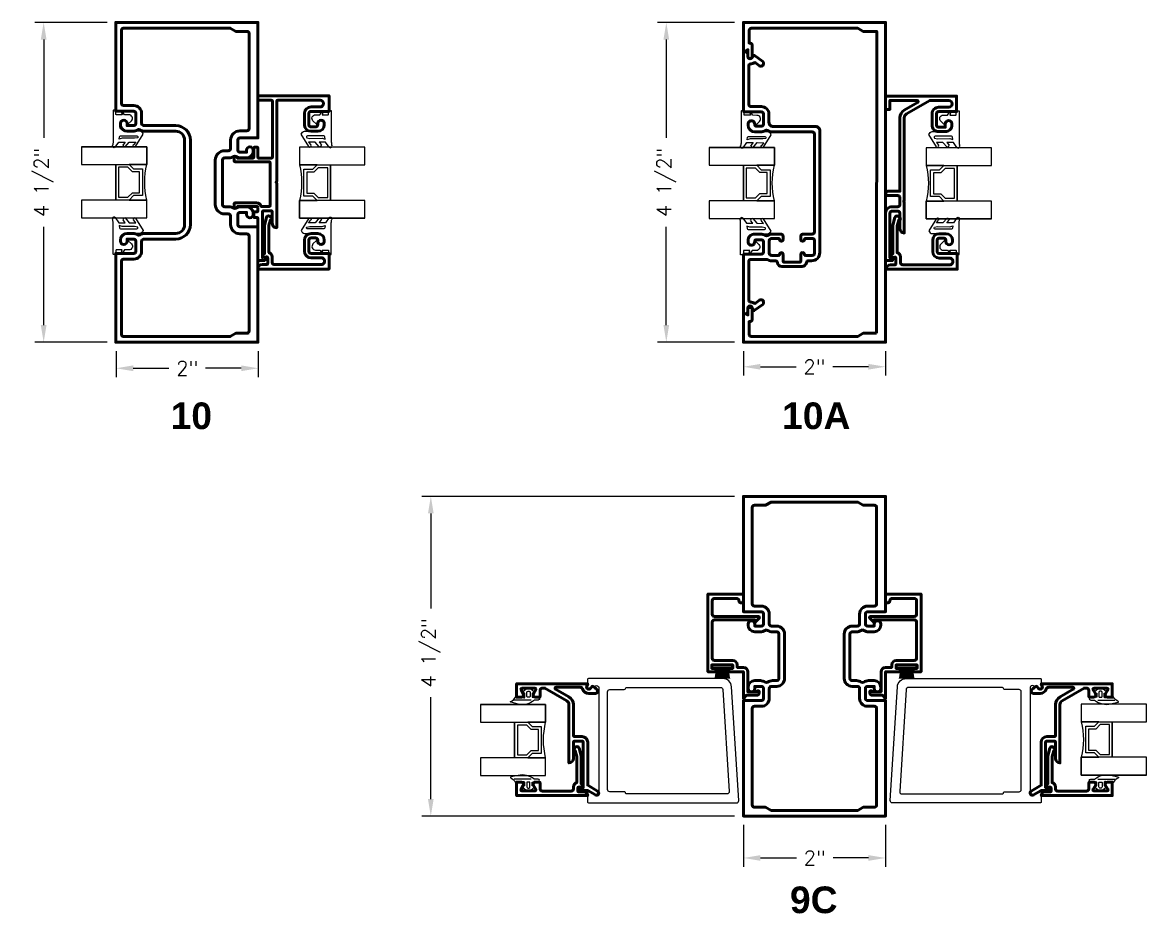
# Model space of a CAD drawing. Extents: x 0 to 139, y -24 to 89.
# Drawn here: x 44.256 to 48.21, y -6.588 to -3.452 of the extents above; entities that cross this region are included whole.
import ezdxf

# ---------------------------------------------------------------- set-up
doc = ezdxf.new("R2010")
doc.units = 0
doc.header["$MEASUREMENT"] = 0
doc.layers.get('Defpoints').update_dxf_attribs({"linetype": 'CONTINUOUS'})
for name, color, linetype in [('R-Anno-Dims', 3, 'CONTINUOUS'), ('R-Anno-Text', 6, 'CONTINUOUS'), ('R-Det1', 4, 'CONTINUOUS'), ('R-Det2', 2, 'CONTINUOUS'), ('R-Otln', 1, 'CONTINUOUS'), ('R-Pat1', 5, 'CONTINUOUS')]:
    doc.layers.add(name, color=color, linetype=linetype)
doc.styles.get("Standard").update_dxf_attribs({"font": 'simplex'})
doc.styles.add('style1', font='arialbd.ttf')
doc.dimstyles.new('1-4size', dxfattribs={"dimtxt": 0.05, "dimasz": 0.06, "dimexe": 0.03125, "dimexo": 0.03125, "dimgap": 0.03125, "dimtad": 0, "dimdec": 5, "dimlfac": 4, "dimzin": 4, "dimdsep": 46, "dimlunit": 5, "dimtxsty": 'Standard', "dimcen": 0, "dimclrd": 256, "dimclre": 256, "dimclrt": 256, "dimadec": 0, "dimazin": 1, "dimtfac": 1, "dimtdec": 5, "dimtofl": 0, "dimtmove": 0, "dimatfit": 3, "dimfxl": 1, "dimfrac": 2, "dimtolj": 1, "dimtzin": 4, "dimarcsym": 0})

# ---------------------------------------------------------------- blocks, each defined once
blk = doc.blocks.new('*D113')
at = {"layer": 'Defpoints', "color": 0}
for p in [(45.6922, -5.1199), (46.7917, -5.1199), (46.7917, -6.2449)]:
    blk.add_point(p, dxfattribs=at)
at = {"layer": 'R-Anno-Dims', "lineweight": -2}
for p, q in [((46.7604, -5.1199), (45.6609, -5.1199)), ((45.6922, -5.1799), (45.6922, -5.5143)), ((45.6922, -6.1849), (45.6922, -5.8268)), ((46.7604, -6.2449), (45.6609, -6.2449))]:
    blk.add_line(p, q, dxfattribs=at)
at = {"layer": 'R-Anno-Dims'}
for points in [[(45.6822, -5.1799), (45.7022, -5.1799), (45.6922, -5.1199)], [(45.6822, -6.1849), (45.7022, -6.1849), (45.6922, -6.2449)]]:
    blk.add_solid(points, dxfattribs=at)
at = {"layer": 'R-Anno-Dims', "insert": (45.6922, -5.6705), "char_height": 0.05, "attachment_point": 5, "rotation": 90}
blk.add_mtext('\\A1;4 1/2"', dxfattribs=at)
blk = doc.blocks.new('*D114')
at = {"layer": 'Defpoints', "color": 0}
for p in [(46.7917, -6.2449), (47.2917, -6.2449), (47.2917, -6.3922)]:
    blk.add_point(p, dxfattribs=at)
at = {"layer": 'R-Anno-Dims', "lineweight": -2}
for p, q in [((46.7917, -6.2761), (46.7917, -6.4235)), ((47.2917, -6.2761), (47.2917, -6.4235)), ((46.8517, -6.3922), (46.9783, -6.3922)), ((47.2317, -6.3922), (47.1075, -6.3922))]:
    blk.add_line(p, q, dxfattribs=at)
at = {"layer": 'R-Anno-Dims'}
for points in [[(46.8517, -6.3822), (46.8517, -6.4022), (46.7917, -6.3922)], [(47.2317, -6.3822), (47.2317, -6.4022), (47.2917, -6.3922)]]:
    blk.add_solid(points, dxfattribs=at)
at = {"layer": 'R-Anno-Dims', "insert": (47.0429, -6.3922), "char_height": 0.05, "attachment_point": 5}
blk.add_mtext('\\A1;2"', dxfattribs=at)
blk = doc.blocks.new('*D115')
at = {"layer": 'Defpoints', "color": 0}
for p in [(44.5853, -4.5775), (45.0853, -4.5775), (45.0853, -4.6692)]:
    blk.add_point(p, dxfattribs=at)
at = {"layer": 'R-Anno-Dims', "lineweight": -2}
for p, q in [((44.5853, -4.6087), (44.5853, -4.7005)), ((45.0853, -4.6087), (45.0853, -4.7005)), ((44.6453, -4.6692), (44.7707, -4.6692)), ((45.0253, -4.6692), (44.8999, -4.6692))]:
    blk.add_line(p, q, dxfattribs=at)
at = {"layer": 'R-Anno-Dims'}
for points in [[(44.6453, -4.6592), (44.6453, -4.6792), (44.5853, -4.6692)], [(45.0253, -4.6592), (45.0253, -4.6792), (45.0853, -4.6692)]]:
    blk.add_solid(points, dxfattribs=at)
at = {"layer": 'R-Anno-Dims', "insert": (44.8353, -4.6692), "char_height": 0.05, "attachment_point": 5}
blk.add_mtext('\\A1;2"', dxfattribs=at)
blk = doc.blocks.new('*D116')
at = {"layer": 'Defpoints', "color": 0}
for p in [(44.3304, -3.4525), (44.5853, -3.4525), (44.5853, -4.5775)]:
    blk.add_point(p, dxfattribs=at)
at = {"layer": 'R-Anno-Dims', "lineweight": -2}
for p, q in [((44.5541, -3.4525), (44.2992, -3.4525)), ((44.3304, -3.5125), (44.3304, -3.8587)), ((44.3304, -4.5175), (44.3304, -4.1712)), ((44.5541, -4.5775), (44.2992, -4.5775))]:
    blk.add_line(p, q, dxfattribs=at)
at = {"layer": 'R-Anno-Dims'}
for points in [[(44.3204, -3.5125), (44.3404, -3.5125), (44.3304, -3.4525)], [(44.3204, -4.5175), (44.3404, -4.5175), (44.3304, -4.5775)]]:
    blk.add_solid(points, dxfattribs=at)
at = {"layer": 'R-Anno-Dims', "insert": (44.3304, -4.015), "char_height": 0.05, "attachment_point": 5, "rotation": 90}
blk.add_mtext('\\A1;4 1/2"', dxfattribs=at)
blk = doc.blocks.new('*D102')
at = {"layer": 'Defpoints', "color": 0}
for p in [(46.7917, -4.5775), (47.2917, -4.5775), (47.2917, -4.6639)]:
    blk.add_point(p, dxfattribs=at)
at = {"layer": 'R-Anno-Dims', "lineweight": -2}
for p, q in [((46.7917, -4.6087), (46.7917, -4.6951)), ((47.2917, -4.6087), (47.2917, -4.6951)), ((46.8517, -4.6639), (46.9771, -4.6639)), ((47.2317, -4.6639), (47.1063, -4.6639))]:
    blk.add_line(p, q, dxfattribs=at)
at = {"layer": 'R-Anno-Dims'}
for points in [[(46.8517, -4.6539), (46.8517, -4.6739), (46.7917, -4.6639)], [(47.2317, -4.6539), (47.2317, -4.6739), (47.2917, -4.6639)]]:
    blk.add_solid(points, dxfattribs=at)
at = {"layer": 'R-Anno-Dims', "insert": (47.0417, -4.6639), "char_height": 0.05, "attachment_point": 5}
blk.add_mtext('\\A1;2"', dxfattribs=at)
blk = doc.blocks.new('*D103')
at = {"layer": 'Defpoints', "color": 0}
for p in [(46.5205, -3.4525), (46.7917, -3.4525), (46.7917, -4.5775)]:
    blk.add_point(p, dxfattribs=at)
at = {"layer": 'R-Anno-Dims', "lineweight": -2}
for p, q in [((46.7604, -3.4525), (46.4892, -3.4525)), ((46.5205, -3.5125), (46.5205, -3.8587)), ((46.5205, -4.5175), (46.5205, -4.1712)), ((46.7604, -4.5775), (46.4892, -4.5775))]:
    blk.add_line(p, q, dxfattribs=at)
at = {"layer": 'R-Anno-Dims'}
for points in [[(46.5105, -3.5125), (46.5305, -3.5125), (46.5205, -3.4525)], [(46.5105, -4.5175), (46.5305, -4.5175), (46.5205, -4.5775)]]:
    blk.add_solid(points, dxfattribs=at)
at = {"layer": 'R-Anno-Dims', "insert": (46.5205, -4.015), "char_height": 0.05, "attachment_point": 5, "rotation": 90}
blk.add_mtext('\\A1;4 1/2"', dxfattribs=at)
blk = doc.blocks.new('weathering')
at = {"layer": 'R-Det2'}
for p, q in [((0, 0), (0, -0.27)), ((0, 0), (0.03, 0)), ((0.03, 0), (0.03, -0.27)), ((0, -0.129), (-0.16, -0.129)), ((0, -0.139), (-0.16, -0.139)), ((0, -0.27), (0.03, -0.27))]:
    blk.add_line(p, q, dxfattribs=at)
for centre, radius, start, end in [((-0.056, 0.313), 0.361, 253.2416, 278.8875), ((-0.056, 0.313), 0.371, 253.7056, 278.6489), ((-0.057, 0.486), 0.557, 259.3278, 275.8729), ((-0.057, 0.486), 0.566, 259.5182, 275.7701), ((-0.063, 0.677), 0.77, 262.7557, 274.6832), ((-0.063, 0.677), 0.78, 262.849, 274.6238), ((-0.066, 1.463), 1.578, 266.5833, 272.3941), ((-0.067, -1.773), 1.619, 87.6382, 93.304), ((-0.064, -0.966), 0.8, 85.4377, 96.9231), ((-0.064, -0.966), 0.79, 85.3793, 97.0112), ((-0.058, -0.769), 0.58, 84.3053, 100.1631), ((-0.058, -0.769), 0.57, 84.2043, 100.3432), ((-0.056, -0.591), 0.38, 81.4567, 105.8164), ((-0.056, -0.591), 0.37, 81.2223, 106.2556)]:
    blk.add_arc(centre, radius, start, end, dxfattribs=at)
blk = doc.blocks.new('P2728 compress')
at = {"layer": 'R-Det2'}
blk.add_lwpolyline([(176.266, 42.927), (176.372, 42.753, -0.301952), (176.324, 42.713), (176.124, 42.713, 0.414214), (176.044, 42.633), (176.044, 42.594, 0.388879), (176.081, 42.554), (176.097, 42.553, 0.440011), (176.14, 42.593), (176.14, 42.607, -0.668179), (176.157, 42.614), (176.206, 42.566, -0.668179), (176.17, 42.48), (176.111, 42.48), (176.083, 42.441, -0.836323), (176.069, 42.447), (176.078, 42.48), (175.994, 42.48, 0.414214), (175.988, 42.474), (175.988, 42.424, -0.414214), (175.982, 42.418), (175.954, 42.418, -0.414214), (175.948, 42.424), (175.948, 42.862, 0.083245), (175.94, 42.911), (175.94, 42.911)], format="xyb", dxfattribs=at)
for points in [[(175.978, 42.937), (176.028, 42.864), (176.119, 42.864), (176.088, 42.905)], [(176.117, 42.931), (176.175, 42.864), (176.267, 42.864), (176.235, 42.902)]]:
    blk.add_lwpolyline(points, dxfattribs=at)
at = {"layer": 'R-Det2', "lineweight": 25}
blk.add_lwpolyline([(176.039, 42.79, 0.372312), (176.054, 42.778), (176.284, 42.778, 0.668179), (176.295, 42.803), (176.252, 42.812), (176.078, 42.811), (176.034, 42.824)], format="xyb", close=True, dxfattribs=at)
at = {"layer": 'R-Det2', "ltscale": 0.1}
for centre, radius, start, end in [((175.962, 42.92), 0.0237, 22.2345, 202.2345), ((176.117, 42.901), 0.0297, 90, 171.5397), ((176.251, 42.914), 0.0199, 40.2978, 220.2978)]:
    blk.add_arc(centre, radius, start, end, dxfattribs=at)

msp = doc.modelspace()

# ---------------------------------------------------------------- linework, layer by layer
at = {"layer": 'R-Det1', "lineweight": 50}
for points in [[(46.8815342, -3.8031897), (46.8815342, -3.7776897), (46.8815342, -3.7749397, 0.414151258), (46.8550342, -3.7484397), (46.8180342, -3.7484397, -0.413333333), (46.8105342, -3.7409397), (46.8105342, -3.6060147, -0.384292738), (46.8175342, -3.5983147, 0.125027091), (46.8295842, -3.5940647, -0.3082191), (46.8338842, -3.5941897), (46.8478092, -3.6045647, 0.615742841), (46.8627842, -3.5970397), (46.8627842, -3.5962397, 0.239176885), (46.8596592, -3.5900147), (46.8299842, -3.5679397), (46.8205092, -3.5774147, -0.667873573), (46.8072842, -3.5719397), (46.8072842, -3.5639397, 0.416132723), (46.7995342, -3.5561897), (46.7917842, -3.5561897), (46.7917842, -3.7621897, 0.414213562), (46.7967842, -3.7671897), (46.8550342, -3.7671897, -0.416132723), (46.8627842, -3.7749397), (46.8627842, -3.8096897, -0.412903226), (46.8550342, -3.8174397), (46.8365342, -3.8174397, -0.414213562), (46.8315342, -3.8124397), (46.8315342, -3.8103397, 1.011839456), (46.8082842, -3.8100647), (46.8082842, -3.8141897, 0.413978903), (46.8315342, -3.8374397), (46.8516092, -3.8374397, 0.143865672), (46.8684842, -3.8324647, -0.292539715), (46.8768592, -3.8324647, 0.14306262), (46.8937342, -3.8374397), (47.0340342, -3.8374397, -0.416132723), (47.0417842, -3.8451897), (47.0417842, -4.1891897, -0.412903226), (47.0340342, -4.1969397), (47.0014361, -4.1971896, 0.414213562), (46.9936861, -4.2049396), (46.9936861, -4.2159396, 0.414213562), (46.9999361, -4.2221896, 0.414213562), (47.0061861, -4.2159396, -0.414213562), (47.0099361, -4.2121896), (47.0341861, -4.2121896, -0.414213562), (47.0419361, -4.2199396), (47.0419361, -4.2644396, -0.414213562), (47.0341861, -4.2721896), (47.0099361, -4.2721896, -0.414213562), (47.0061861, -4.2684396, 0.414213562), (46.9999361, -4.2621896, 0.414213562), (46.9936861, -4.2684396), (46.9936861, -4.2921897, -0.414213562), (46.9899361, -4.2959397), (46.9349361, -4.2959397, -0.414213562), (46.9311861, -4.2921897), (46.9311861, -4.2684396, 0.414213562), (46.9249361, -4.2621896, 0.414213562), (46.9186861, -4.2684396, -0.414213562), (46.9149361, -4.2721896), (46.8906861, -4.2721896, -0.414213562), (46.8829361, -4.2644396), (46.8829361, -4.2199396, -0.414213562), (46.8906861, -4.2121896), (46.9149361, -4.2121896, -0.414213562), (46.9186861, -4.2159396, 0.414213562), (46.9249361, -4.2221896, 0.414213562), (46.9311861, -4.2159396), (46.9311861, -4.2049396, 0.414213579), (46.9234361, -4.1971896), (46.8937342, -4.1969397), (46.8937342, -4.1969397, 0.144487081), (46.8768592, -4.2018897, -0.292539715), (46.8684842, -4.2018897, 0.145286571), (46.8516092, -4.1969397), (46.8315342, -4.1969397, 0.415053763), (46.8082842, -4.2201897), (46.8082842, -4.2243147, 1.012901092), (46.8315342, -4.2240147), (46.8315342, -4.2219397, -0.414213562), (46.8365342, -4.2169397), (46.8550342, -4.2169397, -0.416132723), (46.8627842, -4.2246897), (46.8627842, -4.2594397, -0.412903226), (46.8550342, -4.2671897), (46.7967842, -4.2671897, 0.414213562), (46.7917842, -4.2721897), (46.7917842, -4.4781897), (46.7995342, -4.4781897, 0.412903226), (46.8072842, -4.4704397), (46.8072842, -4.4624397, -0.669038966), (46.8205092, -4.4569397), (46.8299842, -4.4664397), (46.8596592, -4.4443397, 0.238328156), (46.8627842, -4.4381397), (46.8627842, -4.4373147, 0.615742841), (46.8478092, -4.4297897), (46.8338842, -4.4401647, -0.3082191), (46.8295842, -4.4402897, 0.121337447), (46.8175342, -4.4360397, -0.384292738), (46.8105342, -4.4283397), (46.8105342, -4.2934397, -0.41641058), (46.8180276, -4.2859397), (46.8721795, -4.2859397, -0.132705715), (46.8760823, -4.2869941, 0.132705715), (46.8906861, -4.2909396), (46.9036644, -4.2909396, -0.3737096), (46.9113383, -4.2976063, 0.3737096), (46.9266861, -4.3109397), (46.9981861, -4.3109397, 0.3737096), (47.013534, -4.2976063, -0.3737096), (47.0212079, -4.2909396), (47.0315342, -4.2909396, 0.414213562), (47.0605342, -4.2619396), (47.0605342, -3.8336897, 0.415000983), (47.0455342, -3.8186897), (46.8970342, -3.8186897, -0.414517049)], [(45.0840926, -4.1034044), (45.0840926, -4.1154046, -0.414213562), (45.0803426, -4.1191546), (45.0690926, -4.1191546), (45.0690926, -4.1386544), (45.0803426, -4.1386544, -0.414213562), (45.0840926, -4.1424044), (45.0840926, -4.2894046), (45.1080112, -4.2894046), (45.1110926, -4.2779047), (45.0995926, -4.2799322), (45.0995926, -4.1189044, -0.414213562), (45.1033426, -4.1151544), (45.1308426, -4.1151544, -0.414213562), (45.1345926, -4.1189044), (45.1345926, -4.1591546), (45.1345926, -4.1591546, 0.418945781), (45.1503426, -4.1746526), (45.1503426, -4.0174043), (45.1478426, -4.0149046), (45.1503426, -4.0124046), (45.1503426, -3.7296546, -0.414213562), (45.1540926, -3.7259046), (45.3030926, -3.7259046, -1), (45.3030926, -3.7496546), (45.2708426, -3.7496546, 0.414213562), (45.2475926, -3.7729046), (45.2475926, -3.8121546, 0.414213562), (45.2708426, -3.8354046), (45.2943426, -3.8354046, 0.414213562), (45.3175926, -3.8121546), (45.3175925, -3.8080293, 1), (45.2943426, -3.8080293), (45.2943426, -3.8121546, -0.414214027), (45.2865926, -3.8199046), (45.2708426, -3.8199046, -0.414213097), (45.2630926, -3.8121546), (45.2630926, -3.7729046, -0.414213562), (45.2708426, -3.7651546), (45.3340926, -3.7651546), (45.3340926, -3.7104046), (45.0840926, -3.7104046), (45.0840926, -3.7259046), (45.1310926, -3.7259046, -0.414213562), (45.1348426, -3.7296546), (45.1348426, -3.9264046, -0.414213562), (45.1310926, -3.9301546), (45.0878426, -3.9301546, -0.414213562), (45.0840926, -3.9264046), (45.0840926, -3.8949046, 0.414213562), (45.0803426, -3.8911546), (45.0728426, -3.8911546, 0.414213562), (45.0690926, -3.8949046), (45.0690926, -3.9264046, -0.414213562), (45.0653426, -3.9301546), (45.0125926, -3.9301546, 1), (45.0000926, -3.9301546), (45.0000926, -3.9389043, 0.414213562), (45.0038426, -3.9426543), (45.1233426, -3.9426543, -0.414213562), (45.1270926, -3.9464043), (45.1270926, -4.0959044, -0.414213562), (45.1233426, -4.0996544), (45.0951539, -4.0996544, 0.347534726), (45.0793426, -4.0871547), (45.0038426, -4.0871546, 0.414213562), (45.0000926, -4.0909046), (45.0000926, -4.0996544, 1), (45.0125926, -4.0996544), (45.0803426, -4.0996544, -0.414213562)], [(47.4784439, -3.8209743), (47.5019439, -3.8209743), (47.5019439, -3.8075243, -0.864516129), (47.5251939, -3.8075243), (47.5251939, -3.8132243, -0.415053763), (47.5019439, -3.8364743), (47.4784439, -3.8364743, -0.415053763), (47.4551939, -3.8132243), (47.4551939, -3.7739743, -0.415053763), (47.4784439, -3.7507243), (47.5144439, -3.7507243, 0.412765957), (47.5261939, -3.7389743), (47.5261939, -3.7387243, 0.412765957), (47.5144439, -3.7269743), (47.4476939, -3.7269743), (47.3654439, -3.7744493, 0.268052829), (47.3576939, -3.7878743), (47.3576939, -4.0462243), (47.3576939, -4.0787243), (47.3551939, -4.0812243), (47.3576939, -4.0837243), (47.3576939, -4.1932243), (47.3576939, -4.1932243, -0.412903226), (47.3421939, -4.1777243), (47.3421939, -4.1239743, 0.412903226), (47.3344439, -4.1162243), (47.3149439, -4.1162243, 0.412903226), (47.3071939, -4.1239743), (47.3071939, -4.2810493), (47.3189439, -4.2789743), (47.3158689, -4.2904743), (47.2916939, -4.2904743), (47.2916939, -4.1239743, -0.415053763), (47.3149439, -4.1007243), (47.3344439, -4.1007243, 0.412903226), (47.3421939, -4.0929743), (47.3421939, -4.0694743, 0.412903226), (47.3344439, -4.0617243), (47.2994439, -4.0617243, -1), (47.2994439, -4.0462243), (47.3421939, -4.0462243), (47.3421939, -3.7880243, -0.268909771), (47.3578189, -3.7609743), (47.4045394, -3.733971, 0.767140987), (47.4026629, -3.7269743), (47.3071939, -3.7269743), (47.3071939, -3.7582243), (47.2916939, -3.7582243), (47.2916939, -3.7114743), (47.5416939, -3.7114743), (47.5416939, -3.7662243), (47.4784439, -3.7662243, 0.412903226), (47.4706939, -3.7739743), (47.4706939, -3.8132243, 0.412903226), (47.4784439, -3.8209743)], [(45.0840926, -4.3199321), (45.0840926, -4.3199321), (45.3340926, -4.3199321), (45.3340926, -4.2651822), (45.2708426, -4.2651822, -0.414213562), (45.2630926, -4.2574322), (45.2630926, -4.2181822, -0.414213562), (45.2708426, -4.2104322), (45.2865926, -4.2104322, -0.414213562), (45.2943426, -4.2181822), (45.2943426, -4.2223074, 0.999995699), (45.3175926, -4.2223074), (45.3175926, -4.2181822, 0.414210521), (45.2943426, -4.1949321), (45.2708426, -4.1949321, 0.414210521), (45.2475926, -4.2181822), (45.2475926, -4.2574321, 0.414210521), (45.2708426, -4.2806822), (45.3067176, -4.2806822, -1.000002843), (45.3067176, -4.3044321), (45.1418426, -4.3044321, -0.414208088), (45.1340926, -4.296682), (45.1340926, -4.2765819, 0.339690287), (45.1225926, -4.2616073), (45.1225926, -4.1672227), (45.1280065, -4.1470176, 1.179378286), (45.1289676, -4.1371992, 0.716064469), (45.1143268, -4.1381838), (45.1070926, -4.1651823), (45.1070926, -4.2666556, 0.262905895), (45.0995926, -4.2799322), (45.1141914, -4.2773578, -0.466307263), (45.1185926, -4.2810508), (45.1185926, -4.3006822, -0.414242319), (45.1148426, -4.3044321), (45.0995926, -4.3044321, 0.41421037), (45.0840926, -4.3199321, 0.335481)], [(47.2940062, -4.3206401), (47.2940062, -4.3206401), (47.5440062, -4.3206401), (47.5440062, -4.2658901), (47.4807562, -4.2658901, -0.414213562), (47.4730062, -4.2581401), (47.4730062, -4.2188902, -0.414213562), (47.4807562, -4.2111402), (47.4965062, -4.2111402, -0.414213562), (47.5042562, -4.2188902), (47.5042562, -4.2230154, 0.999995699), (47.5275062, -4.2230154), (47.5275062, -4.2188902, 0.414210521), (47.5042562, -4.1956401), (47.4807562, -4.1956401, 0.414210521), (47.4575062, -4.2188902), (47.4575062, -4.2581401, 0.414210521), (47.4807562, -4.2813902), (47.5166313, -4.2813902, -1.000002843), (47.5166313, -4.30514), (47.3517562, -4.30514, -0.414208088), (47.3440062, -4.29739), (47.3440062, -4.2772899, 0.339690287), (47.3325062, -4.2623153), (47.3325062, -4.1679306), (47.3379201, -4.1477256, 1.179378286), (47.3388812, -4.1379072, 0.716064469), (47.3242404, -4.1388918), (47.3170062, -4.1658902), (47.3170062, -4.2673635, 0.262905895), (47.3095062, -4.2806401), (47.324105, -4.2780658, -0.466307263), (47.3285062, -4.2817588), (47.3285062, -4.3013902, -0.414242319), (47.3247562, -4.30514), (47.3095062, -4.30514, 0.41421037), (47.2940062, -4.3206401, 0.335481)], [(46.8071939, -5.7369584, 0.414213562), (46.7916939, -5.7214584), (46.7699439, -5.7214584), (46.7699436, -5.7127084, 0.414213562), (46.7544436, -5.6972084), (46.6899439, -5.6972087, -0.414213562), (46.6821939, -5.6894587), (46.6821939, -5.5625839, -0.414213562), (46.6899439, -5.5548339), (46.8329439, -5.5548339), (46.8329439, -5.5625839), (46.8468565, -5.5486713, 0.668178638), (46.8442314, -5.5423337), (46.6899439, -5.5423339, -0.414213562), (46.6821939, -5.5345839), (46.6821939, -5.4867712, -0.414213562), (46.6899439, -5.4790212), (46.7684439, -5.4790212, -0.423380872), (46.7761934, -5.4870212, 0.999983871), (46.7916939, -5.4870209), (46.7916939, -5.4635209), (46.6666939, -5.4635209), (46.6666939, -5.7369584), (46.6949439, -5.7369584), (46.6949439, -5.7309584, 0.414213562), (46.6891939, -5.7252084), (46.6806936, -5.7252087), (46.6806936, -5.7127084), (46.7544436, -5.7127084), (46.7544436, -5.7252087), (46.7456939, -5.7252084, 0.414213562), (46.7399439, -5.7309584), (46.7399439, -5.7369584), (46.7916939, -5.7369584), (46.7916939, -5.8305837), (46.8024439, -5.8198337), (46.8389439, -5.8198334, 0.414213562), (46.8466939, -5.8120834), (46.8466939, -5.8073334, 1), (46.8391939, -5.8073334), (46.8071939, -5.8073334)], [(47.2761939, -5.7369584, -0.414213562), (47.2916939, -5.7214584), (47.3134439, -5.7214584), (47.3134441, -5.7127084, -0.414213562), (47.3289441, -5.6972084), (47.3934439, -5.6972087, 0.414213562), (47.4011939, -5.6894587), (47.4011939, -5.5625839, 0.414213562), (47.3934439, -5.5548339), (47.2504439, -5.5548339), (47.2504439, -5.5625839), (47.2365312, -5.5486713, -0.668178638), (47.2391564, -5.5423337), (47.3934439, -5.5423339, 0.414213562), (47.4011939, -5.5345839), (47.4011939, -5.4867712, 0.414213562), (47.3934439, -5.4790212), (47.3149439, -5.4790212, 0.423380872), (47.3071944, -5.4870212, -0.999983871), (47.2916939, -5.4870209), (47.2916939, -5.4635209), (47.4166939, -5.4635209), (47.4166939, -5.7369584), (47.3884439, -5.7369584), (47.3884439, -5.7309584, -0.414213562), (47.3941939, -5.7252084), (47.4026941, -5.7252087), (47.4026941, -5.7127084), (47.3289441, -5.7127084), (47.3289441, -5.7252087), (47.3376939, -5.7252084, -0.414213562), (47.3434439, -5.7309584), (47.3434439, -5.7369584), (47.2916939, -5.7369584), (47.2916939, -5.8305837), (47.2809439, -5.8198337), (47.2444439, -5.8198334, -0.414213562), (47.2366939, -5.8120834), (47.2366939, -5.8073334, -1), (47.2441939, -5.8073334), (47.2761939, -5.8073334)], [(46.1780808, -5.9730087), (46.1780808, -5.8525053, 0.267944175), (46.1703308, -5.8390818), (46.0932768, -5.7945948), (46.0845807, -5.7945948, 0.414213562), (46.0768307, -5.8023448), (46.0768307, -5.8228448, -0.414213562), (46.0730807, -5.8265948), (46.0600807, -5.8265948, -0.577350202), (46.053369, -5.8149698), (46.0614519, -5.8009698, 0.577350202), (46.0582043, -5.7953448), (46.0127071, -5.7953448, 0.577351988), (46.0094595, -5.8009698), (46.0175425, -5.8149697, -0.577351988), (46.0108308, -5.8265948), (45.9940808, -5.8265948), (45.9940808, -5.7790948), (46.2440807, -5.7790948), (46.2406342, -5.7877186, 0.869075611), (46.2539535, -5.7953461), (46.2595807, -5.7880947, -0.123332445), (46.2771617, -5.800263, -0.64476674), (46.2713478, -5.8130948), (46.2478308, -5.8130947, -0.330653628), (46.2262926, -5.797103, 0.33065332), (46.2188739, -5.7915948), (46.1330761, -5.7915948, 0.767326322), (46.1312011, -5.7985924), (46.1779558, -5.8255863, -0.26795022), (46.1935808, -5.8526495), (46.1935808, -5.9613447, 0.414213562), (46.1975808, -5.9653447), (46.2245808, -5.9653447, -0.414213562), (46.2440808, -5.9848447), (46.2440808, -6.136623), (46.2789558, -6.1567581, -1), (46.2712058, -6.1701815), (46.2440807, -6.1545208), (46.2201622, -6.1545208), (46.2170808, -6.1430208), (46.2285808, -6.1450486), (46.2285808, -5.9848447, 0.414213562), (46.2245808, -5.9808447), (46.1975808, -5.9808447, 0.414213562), (46.1935808, -5.9848447), (46.1935808, -6.0423447, -0.414213562), (46.1780808, -6.0578447)], [(47.905307, -5.9730087), (47.905307, -5.8525053, -0.267944175), (47.913057, -5.8390818), (47.990111, -5.7945948), (47.998807, -5.7945948, -0.414213562), (48.006557, -5.8023448), (48.006557, -5.8228448, 0.414213562), (48.010307, -5.8265948), (48.023307, -5.8265948, 0.577350202), (48.0300187, -5.8149698), (48.0219358, -5.8009698, -0.577350202), (48.0251834, -5.7953448), (48.0706807, -5.7953448, -0.577351988), (48.0739282, -5.8009698), (48.0658453, -5.8149697, 0.577351988), (48.0725569, -5.8265948), (48.089307, -5.8265948), (48.089307, -5.7790948), (47.839307, -5.7790948), (47.8427536, -5.7877186, -0.869075611), (47.8294343, -5.7953461), (47.8238071, -5.7880947, 0.123332445), (47.8062261, -5.800263, 0.64476674), (47.81204, -5.8130948), (47.835557, -5.8130947, 0.330653628), (47.8570952, -5.797103, -0.33065332), (47.8645139, -5.7915948), (47.9503116, -5.7915948, -0.767326322), (47.9521866, -5.7985924), (47.905432, -5.8255863, 0.26795022), (47.889807, -5.8526495), (47.889807, -5.9613447, -0.414213562), (47.885807, -5.9653447), (47.858807, -5.9653447, 0.414213562), (47.839307, -5.9848447), (47.839307, -6.136623), (47.804432, -6.1567581, 1), (47.812182, -6.1701815), (47.839307, -6.1545208), (47.8632256, -6.1545208), (47.866307, -6.1430208), (47.854807, -6.1450486), (47.854807, -5.9848447, -0.414213562), (47.858807, -5.9808447), (47.885807, -5.9808447, -0.414213562), (47.889807, -5.9848447), (47.889807, -6.0423447, 0.414213562), (47.905307, -6.0578447)], [(46.0108308, -6.1250486), (45.9940808, -6.1250486), (45.9940808, -6.1725486), (46.2440808, -6.1725486, 0.41421368), (46.2315808, -6.1600486), (46.2133308, -6.1600486, -0.414213562), (46.2095808, -6.1562986), (46.2095808, -6.1461674, -0.466306393), (46.2139819, -6.1424744), (46.2285808, -6.1450486, 0.252127774), (46.2210807, -6.1320487), (46.2210808, -6.0332986), (46.2138446, -6.0062929, 0.715752791), (46.1992072, -6.0053156, 1.179503687), (46.2001669, -6.0151342), (46.2055808, -6.0353394), (46.2055808, -6.1267243, 0.339713402), (46.1940808, -6.1416984), (46.1940808, -6.1492986, -0.414213523), (46.1863308, -6.1570486), (46.0845808, -6.1570486, -0.414213657), (46.0768308, -6.1492986), (46.0768308, -6.1287986, 0.414213562), (46.0730808, -6.1250486), (46.0600808, -6.1250486, 0.57736514), (46.0533693, -6.1366739), (46.061452, -6.1506736, -0.577351747), (46.0582044, -6.1562986), (46.0127071, -6.1562986, -0.577351362), (46.0094596, -6.1506736), (46.017518, -6.1367157, 0.579445689), (46.0108308, -6.1250486, -1)], [(48.072557, -6.1250486), (48.089307, -6.1250486), (48.089307, -6.1725486), (47.839307, -6.1725486, -0.41421368), (47.851807, -6.1600486), (47.870057, -6.1600486, 0.414213562), (47.873807, -6.1562986), (47.873807, -6.1461674, 0.466306393), (47.8694058, -6.1424744), (47.854807, -6.1450486, -0.252127774), (47.8623071, -6.1320487), (47.862307, -6.0332986), (47.8695431, -6.0062929, -0.715752791), (47.8841806, -6.0053156, -1.179503687), (47.8832209, -6.0151342), (47.877807, -6.0353394), (47.877807, -6.1267243, -0.339713402), (47.889307, -6.1416984), (47.889307, -6.1492986, 0.414213523), (47.897057, -6.1570486), (47.998807, -6.1570486, 0.414213657), (48.006557, -6.1492986), (48.006557, -6.1287986, -0.414213562), (48.010307, -6.1250486), (48.023307, -6.1250486, -0.57736514), (48.0300185, -6.1366739), (48.0219358, -6.1506736, 0.577351747), (48.0251834, -6.1562986), (48.0706806, -6.1562986, 0.577351362), (48.0739282, -6.1506736), (48.0658698, -6.1367157, -0.579445689), (48.072557, -6.1250486, 1)]]:
    msp.add_lwpolyline(points, format="xyb", close=True, dxfattribs=at)
at = {"layer": 'R-Det2'}
for points in [[(44.4636674, -3.8896107), (44.4636674, -3.9521107), (44.6934675, -3.9521107), (44.6934675, -3.8896107), (44.4636674, -3.8896107), (44.6934675, -3.8896107), (44.6934675, -3.9521107), (44.6309675, -3.9521107), (44.6464675, -3.9676107), (44.6777175, -3.9676107), (44.6777175, -4.0616107), (44.6464675, -4.0616107), (44.6309675, -4.0771107), (44.5839675, -4.0771107), (44.5839675, -3.9521107), (44.5839675, -4.0771107), (44.4636674, -4.0771107), (44.4636674, -4.1396107), (44.6934675, -4.1396107), (44.6934675, -4.0771107), (44.6309675, -4.0771107), (44.6934675, -4.0771107, -0.123310184), (44.6934675, -3.9521107, 1.56900442)], [(45.4597034, -4.1411646), (45.4597034, -4.0786646), (45.2299033, -4.0786646), (45.2299033, -4.1411646), (45.4597034, -4.1411646), (45.2299033, -4.1411646), (45.2299033, -4.0786646), (45.2924033, -4.0786646), (45.2769033, -4.0631646), (45.2456533, -4.0631646), (45.2456533, -3.9691646), (45.2769033, -3.9691646), (45.2924033, -3.9536646), (45.3394033, -3.9536646), (45.3394033, -4.0786646), (45.3394033, -3.9536646), (45.4597034, -3.9536646), (45.4597034, -3.8911646), (45.2299033, -3.8911646), (45.2299033, -3.9536646), (45.2924033, -3.9536646), (45.2299033, -3.9536646, -0.123310184), (45.2299033, -4.0786646, 1.56900442)], [(46.6713591, -3.8925346), (46.6713591, -3.9550346), (46.9011592, -3.9550346), (46.9011592, -3.8925346), (46.6713591, -3.8925346), (46.9011592, -3.8925346), (46.9011592, -3.9550346), (46.8386592, -3.9550346), (46.8541592, -3.9705346), (46.8854092, -3.9705346), (46.8854092, -4.0645346), (46.8541592, -4.0645346), (46.8386592, -4.0800346), (46.7916592, -4.0800346), (46.7916592, -3.9550346), (46.7916592, -4.0800346), (46.6713591, -4.0800346), (46.6713591, -4.1425346), (46.9011592, -4.1425346), (46.9011592, -4.0800346), (46.8386592, -4.0800346), (46.9011592, -4.0800346, -0.123310184), (46.9011592, -3.9550346, 1.56900442)], [(47.6644312, -4.1433032), (47.6644313, -4.0808032), (47.4346311, -4.0808032), (47.4346311, -4.1433032), (47.6644313, -4.1433032), (47.4346311, -4.1433032), (47.4346311, -4.0808032), (47.4971311, -4.0808032), (47.4816311, -4.0653032), (47.4503811, -4.0653032), (47.4503811, -3.9713032), (47.4816311, -3.9713032), (47.4971311, -3.9558032), (47.5441311, -3.9558032), (47.5441311, -4.0808032), (47.5441311, -3.9558032), (47.6644313, -3.9558032), (47.6644313, -3.8933032), (47.4346311, -3.8933032), (47.4346311, -3.9558032), (47.4971311, -3.9558032), (47.4346311, -3.9558032, -0.123310184), (47.4346311, -4.0808032, 1.56900442)], [(48.209732, -6.1005547), (48.2097321, -6.0380547), (47.9799319, -6.0380547), (47.9799319, -6.1005547), (48.2097321, -6.1005547), (47.9799319, -6.1005547), (47.9799319, -6.0380547), (48.0424319, -6.0380547), (48.0269319, -6.0225547), (47.9956819, -6.0225547), (47.9956819, -5.9285547), (48.0269319, -5.9285547), (48.0424319, -5.9130547), (48.0894319, -5.9130547), (48.0894319, -6.0380547), (48.0894319, -5.9130547), (48.2097321, -5.9130547), (48.2097321, -5.8505547), (47.9799319, -5.8505547), (47.9799319, -5.9130547), (48.0424319, -5.9130547), (47.9799319, -5.9130547, -0.123310184), (47.9799319, -6.0380547, 1.56900442)], [(45.8663936, -5.8522237), (45.8663935, -5.9147237), (46.0961937, -5.9147237), (46.0961937, -5.8522237), (45.8663935, -5.8522237), (46.0961937, -5.8522237), (46.0961937, -5.9147237), (46.0336937, -5.9147237), (46.0491937, -5.9302237), (46.0804437, -5.9302237), (46.0804437, -6.0242237), (46.0491937, -6.0242237), (46.0336937, -6.0397237), (45.9866937, -6.0397237), (45.9866937, -5.9147237), (45.9866937, -6.0397237), (45.8663935, -6.0397237), (45.8663935, -6.1022237), (46.0961937, -6.1022237), (46.0961937, -6.0397237), (46.0336937, -6.0397237), (46.0961937, -6.0397237, -0.123310184), (46.0961937, -5.9147237, 1.56900442)]]:
    msp.add_lwpolyline(points, format="xyb", dxfattribs=at)
for points in [[(44.5939675, -3.9621107), (44.5939675, -4.0671107), (44.6268254, -4.0671107), (44.6423254, -4.0516107), (44.6677175, -4.0516107), (44.6677175, -3.9776107), (44.6423254, -3.9776107), (44.6268254, -3.9621107), (44.5939675, -3.9621107)], [(45.3294033, -4.0686646), (45.3294033, -3.9636646), (45.2965454, -3.9636646), (45.2810454, -3.9791646), (45.2556533, -3.9791646), (45.2556533, -4.0531646), (45.2810454, -4.0531646), (45.2965454, -4.0686646), (45.3294033, -4.0686646)], [(46.8016592, -3.9650346), (46.8016592, -4.0700346), (46.8345171, -4.0700346), (46.8500171, -4.0545346), (46.8754092, -4.0545346), (46.8754092, -3.9805346), (46.8500171, -3.9805346), (46.8345171, -3.9650346), (46.8016592, -3.9650346)], [(47.5341311, -4.0708032), (47.5341311, -3.9658032), (47.5012733, -3.9658032), (47.4857733, -3.9813032), (47.4603811, -3.9813032), (47.4603811, -4.0553032), (47.4857733, -4.0553032), (47.5012733, -4.0708032), (47.5341311, -4.0708032)], [(46.0455188, -5.8365947), (45.9855747, -5.8365328)], [(48.0383544, -5.8365947), (48.0982984, -5.8365328)], [(45.9966937, -5.9247237), (45.9966937, -6.0297237), (46.0295515, -6.0297237), (46.0450515, -6.0142237), (46.0704437, -6.0142237), (46.0704437, -5.9402237), (46.0450515, -5.9402237), (46.0295515, -5.9247237), (45.9966937, -5.9247237)], [(48.0794319, -6.0280547), (48.0794319, -5.9230547), (48.0465741, -5.9230547), (48.0310741, -5.9385547), (48.0056819, -5.9385547), (48.0056819, -6.0125547), (48.0310741, -6.0125547), (48.0465741, -6.0280547), (48.0794319, -6.0280547)], [(46.0450328, -6.1150486), (45.9850888, -6.1151105)], [(48.0383544, -6.1150486), (48.0982984, -6.1151105)]]:
    msp.add_lwpolyline(points, dxfattribs=at)
for points in [[(45.9996019, -5.850749), (45.9750747, -5.8445328, -0.477037012), (45.9726295, -5.8415125, 0.169063491), (45.989856, -5.8260236, -0.378808837), (45.9925192, -5.8240534), (46.0188483, -5.8288569, 0.346241915), (46.0228162, -5.8263664), (46.0228162, -5.8128447), (46.0152669, -5.812567, -0.608655902), (46.0139161, -5.8092808), (46.0230542, -5.8012031, -0.378617088), (46.0488282, -5.8012032), (46.0579664, -5.8092808, -0.608655902), (46.0566155, -5.812567), (46.0490662, -5.8128447), (46.0490662, -5.8265947), (46.0703162, -5.8265948, -1), (46.0703162, -5.8365948), (46.0565563, -5.8365947, -0.242563931)], [(46.0378162, -5.8050829, -0.341998713), (46.0415662, -5.8099241), (46.0415662, -5.8245947, -0.414213562), (46.0395662, -5.8265947), (46.0323162, -5.8265947, -0.414213562), (46.0303162, -5.8245947), (46.0303162, -5.8099241, -0.341998713), (46.0340662, -5.8050829, -0.127016654)], [(48.0842713, -5.8501604), (48.1087984, -5.8445328, 0.477037012), (48.1112437, -5.8415125, -0.169063491), (48.0940171, -5.8260236, 0.378808837), (48.091354, -5.8240534), (48.0650248, -5.8288569, -0.346241915), (48.0610569, -5.8263664), (48.0610569, -5.8128447), (48.0686062, -5.812567, 0.608655902), (48.0699571, -5.8092808), (48.0608189, -5.8012031, 0.378617088), (48.0350449, -5.8012032), (48.0259068, -5.8092808, 0.608655902), (48.0272576, -5.812567), (48.0348069, -5.8128447), (48.0348069, -5.8265947), (48.0135569, -5.8265948, 1), (48.013557, -5.8365948), (48.0273168, -5.8365947, 0.233133742)], [(48.0460569, -5.8050829, 0.341998713), (48.0423069, -5.8099241), (48.0423069, -5.8245947, 0.414213562), (48.0443069, -5.8265947), (48.0515569, -5.8265947, 0.414213562), (48.0535569, -5.8245947), (48.0535569, -5.8099241, 0.341998713), (48.0498069, -5.8050829, 0.127016654)], [(45.9991159, -6.1018608), (45.9745887, -6.1071105, 0.477037012), (45.9721435, -6.1101308, -0.169063491), (45.98937, -6.1256197, 0.378808837), (45.9920332, -6.1275899), (46.0183623, -6.1227864, -0.346241915), (46.0223302, -6.1252769), (46.0223302, -6.1387986), (46.0147809, -6.1390763, 0.608655902), (46.0134301, -6.1423625), (46.0225682, -6.1504402, 0.378617088), (46.0483422, -6.1504402), (46.0574804, -6.1423625, 0.608655902), (46.0561295, -6.1390763), (46.0485802, -6.1387986), (46.0485802, -6.1250486), (46.0698302, -6.1250486, 1), (46.0698302, -6.1150486), (46.0560703, -6.1150486, 0.227044018)], [(46.0373302, -6.1465604, 0.341998713), (46.0410802, -6.1417192), (46.0410802, -6.1270486, 0.414213562), (46.0390802, -6.1250486), (46.0318302, -6.1250486, 0.414213562), (46.0298302, -6.1270486), (46.0298302, -6.1417192, 0.341998713), (46.0335802, -6.1465604, 0.127016654)], [(48.0842713, -6.1012721), (48.1087985, -6.1071105, -0.477037012), (48.1112437, -6.1101308, 0.169063491), (48.0940172, -6.1256197, -0.378808837), (48.091354, -6.1275899), (48.0650249, -6.1227864, 0.346241915), (48.061057, -6.1252769), (48.061057, -6.1387986), (48.0686063, -6.1390763, -0.608655902), (48.0699571, -6.1423625), (48.060819, -6.1504402, -0.378617088), (48.035045, -6.1504402), (48.0259068, -6.1423625, -0.608655902), (48.0272577, -6.1390763), (48.034807, -6.1387986), (48.034807, -6.1250486), (48.013557, -6.1250486, -1), (48.013557, -6.1150486), (48.0273169, -6.1150486, -0.254587438)], [(48.046057, -6.1465604, -0.341998713), (48.042307, -6.1417192), (48.042307, -6.1270486, -0.414213562), (48.044307, -6.1250486), (48.051557, -6.1250486, -0.414213562), (48.053557, -6.1270486), (48.053557, -6.1417192, -0.341998713), (48.049807, -6.1465604, -0.127016654)]]:
    msp.add_lwpolyline(points, format="xyb", close=True, dxfattribs=at)
at = {"layer": 'R-Otln', "lineweight": 50}
for points in [[(45.0840926, -4.1712216), (45.0208426, -4.1712216, -0.414213562), (45.0130926, -4.1634716), (45.0130926, -4.1287216, -0.414213562), (45.0208426, -4.1209716), (45.0443426, -4.1209716), (45.0443426, -4.1284716, 0.414213562), (45.0558426, -4.1399716), (45.0560926, -4.1399716, 0.414213562), (45.0675926, -4.1284716), (45.0675926, -4.1242216, 0.414213562), (45.0443426, -4.1009716), (45.0243426, -4.1009716, 0.145063949), (45.0073153, -4.1060178, -0.296364458), (44.9988698, -4.1060178, 0.145063949), (44.9818426, -4.1009716), (44.9668426, -4.1009716, -0.414213562), (44.9590926, -4.0932216), (44.9590926, -3.9367216, -0.414213562), (44.9668426, -3.9289716), (44.9818426, -3.9289716, 0.145063949), (44.9988698, -3.9239253, -0.296364458), (45.0073153, -3.9239253, 0.145063949), (45.0243426, -3.9289716), (45.0443426, -3.9289716, 0.414213562), (45.0675926, -3.9057216), (45.0675926, -3.9014716, 0.414213562), (45.0560926, -3.8899716), (45.0558426, -3.8899716, 0.414213562), (45.0443426, -3.9014716), (45.0443426, -3.9089716), (45.0208426, -3.9089716, -0.414213562), (45.0130926, -3.9012216), (45.0130926, -3.8664716, -0.414213562), (45.0208426, -3.8587216), (45.0840926, -3.8587216), (45.0840926, -3.4524716), (44.5840926, -3.4524716), (44.5840926, -3.7649716), (44.6473426, -3.7649716, -0.414213562), (44.6550926, -3.7727216), (44.6550926, -3.8074716, -0.414213562), (44.6473426, -3.8152216), (44.6238426, -3.8152216), (44.6238426, -3.8078466, 1), (44.6005926, -3.8078466), (44.6005926, -3.8119716, 0.414213245), (44.6238425, -3.8352216), (44.6438426, -3.8352216, 0.145063949), (44.6608698, -3.8301753, -0.296364458), (44.6693153, -3.8301753, 0.145063949), (44.6863426, -3.8352216), (44.7950926, -3.8352216, -0.414213562), (44.8263426, -3.8664716), (44.8263426, -4.1634716, -0.414213562), (44.7950926, -4.1947216), (44.6863426, -4.1947216, 0.145063949), (44.6693153, -4.1997678, -0.296364458), (44.6608698, -4.1997678, 0.145063949), (44.6438426, -4.1947216), (44.6238425, -4.1947216, 0.414213245), (44.6005923, -4.2179718, 1), (44.6005926, -4.2179718), (44.6005926, -4.2220968, 1), (44.6238426, -4.2220968), (44.6238426, -4.2147216), (44.6473426, -4.2147216, -0.414213562), (44.6550926, -4.2224716), (44.6550926, -4.2572216, -0.414213562), (44.6473426, -4.2649716), (44.5840926, -4.2649716), (44.5840926, -4.5774716), (45.0840926, -4.5774716)], [(45.0528426, -3.4909943), (45.0528426, -3.8259716, -0.414213562), (45.0450926, -3.8337216), (45.0208426, -3.8337216, 0.414213562), (44.9880926, -3.8664716), (44.9880926, -3.8962216, -0.414213562), (44.9803426, -3.9039716), (44.9668426, -3.9039716, 0.414213562), (44.9340926, -3.9367216), (44.9340926, -4.0932216, 0.414213562), (44.9668426, -4.1259716), (44.9803426, -4.1259716, -0.414213562), (44.9880926, -4.1337216), (44.9880926, -4.1634716, 0.414213562), (45.0208426, -4.1962216), (45.0450926, -4.1962216, -0.414213562), (45.0528426, -4.2039716), (45.0528426, -4.5384716, -0.414213562), (45.0450926, -4.5462216), (45.0058426, -4.5462216), (44.986357, -4.5574716), (44.6118426, -4.5574716, -0.414213562), (44.6040926, -4.5497216), (44.6040926, -4.2927216, -0.414213562), (44.6118426, -4.2849716), (44.6473426, -4.2849716, 0.414213562), (44.6750926, -4.2572216), (44.6750926, -4.2224716, -0.414213562), (44.6828426, -4.2147216), (44.7950926, -4.2147216, 0.414213562), (44.8463426, -4.1634716), (44.8463426, -3.8664716, 0.414213562), (44.7950926, -3.8152216), (44.6828426, -3.8152216, -0.414213562), (44.6750926, -3.8074716), (44.6750926, -3.7727216, 0.414213562), (44.6473426, -3.7449716), (44.6118426, -3.7449716, -0.414214661), (44.6040926, -3.7372215), (44.6040926, -3.4802216, -0.414213562), (44.6118426, -3.4724716), (44.9863717, -3.4724716), (45.0058573, -3.4837216), (45.0451073, -3.4837216, -0.396277717), (45.0528426, -3.4909943, -1.063602539)], [(47.2604439, -4.5460466), (47.2131356, -4.5460466), (47.1940689, -4.5568966), (46.8193939, -4.5568966, -0.411010682), (46.8116939, -4.5491466), (46.8116939, -4.5050716), (46.8151939, -4.5050716, 0.412903226), (46.8229439, -4.4973216), (46.8229439, -4.4574716, 1), (46.8074439, -4.4574716), (46.8074439, -4.4823216), (46.7916939, -4.4732216), (46.7916939, -4.5774716), (47.2916939, -4.5774716), (47.2916939, -3.4524716), (46.7916939, -3.4524716), (46.7916939, -3.5567216), (46.8074439, -3.5476216), (46.8074439, -3.5724716, 1), (46.8229439, -3.5724716), (46.8229439, -3.5326216, 0.412903226), (46.8151939, -3.5248716), (46.8116939, -3.5248716), (46.8116939, -3.4807966, -0.411010682), (46.8193939, -3.4730466), (47.1940689, -3.4730466), (47.2131356, -3.4838966), (47.2606189, -3.4838966)], [(46.8549439, -5.8386045, 0.414213562), (46.8626939, -5.8308545), (46.8626939, -5.7961045, 0.414213562), (46.8549439, -5.7883545), (46.8314439, -5.7883545), (46.8314439, -5.7958545, -0.414213562), (46.8199439, -5.8073545), (46.8196939, -5.8073545, -0.414213562), (46.8081939, -5.7958545), (46.8081939, -5.7916045, -0.414213562), (46.8314439, -5.7683545), (46.8514439, -5.7683545, -0.145063949), (46.8684711, -5.7734008, 0.296364458), (46.8769166, -5.7734008, -0.145063949), (46.8939439, -5.7683545), (46.9089439, -5.7683545, 0.414213562), (46.9166939, -5.7606045), (46.9166939, -5.6041045, 0.414213562), (46.9089439, -5.5963545), (46.8939439, -5.5963545, -0.145063949), (46.8769166, -5.5913082, 0.296364458), (46.8684711, -5.5913082, -0.145063949), (46.8514439, -5.5963545), (46.8314439, -5.5963545, -0.414213562), (46.8081939, -5.5731045), (46.8081939, -5.5688545, -0.414213562), (46.8196939, -5.5573545), (46.8199439, -5.5573545, -0.414213562), (46.8314439, -5.5688545), (46.8314439, -5.5763545), (46.8549439, -5.5763545, 0.414213562), (46.8626939, -5.5686045), (46.8626939, -5.5338545, 0.414213562), (46.8549439, -5.5261045), (46.7916939, -5.5261045), (46.7916939, -5.1198545), (47.2916939, -5.1198545), (47.2916939, -5.5261045), (47.2284439, -5.5261045, 0.414213562), (47.2206939, -5.5338545), (47.2206939, -5.5686045, 0.414213562), (47.2284439, -5.5763545), (47.2519439, -5.5763545), (47.2519439, -5.5688545, -0.414213562), (47.2634439, -5.5573545), (47.2636939, -5.5573545, -0.414213562), (47.2751939, -5.5688545), (47.2751939, -5.5731045, -0.414213562), (47.2519439, -5.5963545), (47.2319439, -5.5963545, -0.145063949), (47.2149166, -5.5913082, 0.296364458), (47.2064711, -5.5913082, -0.145063949), (47.1894439, -5.5963545), (47.1744439, -5.5963545, 0.414213562), (47.1666939, -5.6041045), (47.1666939, -5.7606045, 0.414213562), (47.1744439, -5.7683545), (47.1894439, -5.7683545, -0.145063949), (47.2064711, -5.7734008, 0.296364458), (47.2149166, -5.7734008, -0.145063949), (47.2319439, -5.7683545), (47.2519439, -5.7683545, -0.414213562), (47.2751939, -5.7916045), (47.2751939, -5.7958545, -0.414213562), (47.2636939, -5.8073545), (47.2634439, -5.8073545, -0.414213562), (47.2519439, -5.7958545), (47.2519439, -5.7883545), (47.2284439, -5.7883545, 0.414213562), (47.2206939, -5.7961045), (47.2206939, -5.8308545, 0.414213562), (47.2284439, -5.8386045), (47.2916939, -5.8386045), (47.2916939, -6.2448545), (46.7916939, -6.2448545), (46.7916939, -5.8386045)], [(46.8229439, -5.4983545), (46.8229439, -5.1588545, -0.414213562), (46.8306939, -5.1511045), (46.8699439, -5.1511045), (46.8894295, -5.1398545), (47.1939583, -5.1398545), (47.2134439, -5.1511045), (47.2526939, -5.1511045, -0.414213562), (47.2604439, -5.1588545), (47.2604439, -5.4983545, -0.414213562), (47.2526939, -5.5061045), (47.2284439, -5.5061045, 0.414213562), (47.2006939, -5.5338545), (47.2006939, -5.5686045, -0.414213562), (47.1929439, -5.5763545), (47.1744439, -5.5763545, 0.414213562), (47.1466939, -5.6041045), (47.1466939, -5.7606045, 0.414213562), (47.1744439, -5.7883545), (47.1929439, -5.7883545, -0.414213562), (47.2006939, -5.7961045), (47.2006939, -5.8308545, 0.414213562), (47.2284439, -5.8586045), (47.2526939, -5.8586045, -0.414213562), (47.2604439, -5.8663545), (47.2604439, -6.2058545, -0.414213562), (47.2526939, -6.2136045), (47.2134439, -6.2136045), (47.1939583, -6.2248545), (46.8894295, -6.2248545), (46.8699439, -6.2136045), (46.8306939, -6.2136045, -0.414213562), (46.8229439, -6.2058545), (46.8229439, -5.8663545, -0.414213562), (46.8306939, -5.8586045), (46.8549439, -5.8586045, 0.414213562), (46.8826939, -5.8308545), (46.8826939, -5.7961045, -0.414213562), (46.8904439, -5.7883545), (46.9089439, -5.7883545, 0.414213562), (46.9366939, -5.7606045), (46.9366939, -5.6041045, 0.414213562), (46.9089439, -5.5763545), (46.8904439, -5.5763545, -0.414213562), (46.8826939, -5.5686045), (46.8826939, -5.5338545, 0.414213562), (46.8549439, -5.5061045), (46.8306939, -5.5061045, -0.414213562)]]:
    msp.add_lwpolyline(points, format="xyb", close=True, dxfattribs=at)
at = {"layer": 'R-Otln'}
for points in [[(46.7189323, -5.7608484), (46.2463823, -5.7608484, 0.414213562), (46.2438823, -5.7633484), (46.2438823, -5.7955984, 0.577563925), (46.2495073, -5.7988484), (46.2712573, -5.7862984, -0.576846629), (46.2828823, -5.7929984), (46.2828823, -6.1661984, -0.577921738), (46.2712573, -6.1729234), (46.2495073, -6.1603484, 0.577563925), (46.2438823, -6.1635984), (46.2438823, -6.1958484, 0.414213562), (46.2463823, -6.1983484), (46.7673814, -6.1983484, 0.432605765), (46.7751163, -6.1901153), (46.7501323, -5.7901484, 0.395866655), (46.7189323, -5.7608484)], [(47.3644555, -5.7608484), (47.8370055, -5.7608484, -0.414213562), (47.8395055, -5.7633484), (47.8395055, -5.7955984, -0.577563925), (47.8338805, -5.7988484), (47.8121305, -5.7862984, 0.576846629), (47.8005055, -5.7929984), (47.8005055, -6.1661984, 0.577921738), (47.8121305, -6.1729234), (47.8338805, -6.1603484, -0.577563925), (47.8395055, -6.1635984), (47.8395055, -6.1958484, -0.414213562), (47.8370055, -6.1983484), (47.3160064, -6.1983484, -0.432605765), (47.3082714, -6.1901153), (47.3332555, -5.7901484, -0.395866655), (47.3644555, -5.7608484)], [(46.3731323, -6.1593484), (46.3218823, -6.1593484, -0.414213562), (46.3141323, -6.1515984), (46.3141323, -5.8075984, -0.414213562), (46.3218823, -5.7998484), (46.3728823, -5.7998484, 0.413333333), (46.3766323, -5.7960984), (46.3766323, -5.7958484, -0.413333333), (46.3803823, -5.7920984), (46.7116515, -5.7920984, -0.396049913), (46.7193864, -5.7993651), (46.7418521, -6.1588651, -0.432613534), (46.7341172, -6.1670984), (46.3803823, -6.1670984, -0.423001409), (46.3766323, -6.1632234, 0.436834856)], [(47.7102555, -6.1593484), (47.7615055, -6.1593484, 0.414213562), (47.7692555, -6.1515984), (47.7692555, -5.8075984, 0.414213562), (47.7615055, -5.7998484), (47.7105055, -5.7998484, -0.413333333), (47.7067555, -5.7960984), (47.7067555, -5.7958484, 0.413333333), (47.7030055, -5.7920984), (47.3717363, -5.7920984, 0.396049913), (47.3640014, -5.7993651), (47.3415357, -6.1588651, 0.432613534), (47.3492706, -6.1670984), (47.7030055, -6.1670984, 0.423001409), (47.7067555, -6.1632234, -0.436834856)]]:
    msp.add_lwpolyline(points, format="xyb", close=True, dxfattribs=at)

# ---------------------------------------------------------------- block references
at = {"layer": 'R-Pat1', "yscale": 0.25, "zscale": 0.25}
for name, p, xscale, rotation in [('P2728 compress', (0.5874734, 6.8429448), -0.25, 180), ('P2728 compress', (89.3292751, 6.8427619), 0.25, 180), ('P2728 compress', (2.8513894, 7.0638066), -0.25, 179.7096188525023), ('P2728 compress', (91.5373165, 6.8416847), 0.25, 180), ('P2728 compress', (2.7413847, -14.6517379), 0.25, 359.7096188525023), ('weathering', (46.6840753, -5.7208482), 0.25, 90), ('weathering', (47.3322051, -5.7208482), 0.25, 90)]:
    msp.add_blockref(name, p, dxfattribs=dict(at, xscale=xscale, rotation=rotation))
for p, xscale in [((0.5874734, -14.872888), 0.25), ((89.3292751, -14.8730986), -0.25), ((91.5373464, -14.8738065), -0.25)]:
    msp.add_blockref('P2728 compress', p, dxfattribs=dict(at, xscale=xscale))

# ---------------------------------------------------------------- texts
at = {"layer": 'R-Anno-Text', "char_height": 0.09375, "width": 1.787222288, "attachment_point": 3, "style": 'style1'}
for s, insert in [('10', (44.9226383, -4.7895105, 1.5526731)), ('10A', (47.1681427, -4.7895105, 1.5526731)), ('9C', (47.1228427, -6.4926209, 1.5526731))]:
    msp.add_mtext(s, dxfattribs=dict(at, insert=insert))

# ---------------------------------------------------------------- dimensions: what is measured, and where the dimension line sits
at = {"layer": 'R-Anno-Dims'}
for base, p1, p2, angle, picture, middle in [((44.3304361, -3.4524716), (44.5853225, -4.5774716), (44.5853225, -3.4524716), 90, '*D116', (44.3304361, -4.0149716)), ((45.6921695, -5.1198545), (46.7916939, -6.2448545), (46.7916939, -5.1198545), 90, '*D113', (45.6921695, -5.6705061)), ((47.2916939, -6.3922228), (46.7916939, -6.2448545), (47.2916939, -6.2448545), 180, '*D114', (47.0428817, -6.3922228))]:
    dim = msp.add_linear_dim(base=base, p1=p1, p2=p2, angle=angle, dimstyle='1-4size', override={"dimpost": '"'}, dxfattribs=at)
    dim.commit()
    dim.dimension.update_dxf_attribs({"geometry": picture, "text_midpoint": middle, "dimtype": 160})
dim = msp.add_linear_dim(base=(46.5204719, -3.4524716), p1=(46.7916939, -4.5774716), p2=(46.7916939, -3.4524716), angle=90, dimstyle='1-4size', override={"dimpost": '"'}, dxfattribs=at)
dim.commit()
dim.dimension.update_dxf_attribs({"geometry": '*D103', "text_midpoint": (46.5204719, -4.0149716)})
for base, p1, p2, picture, middle in [((45.0853225, -4.6692041), (44.5853225, -4.5774716), (45.0853225, -4.5774716), '*D115', (44.8353225, -4.6692041)), ((47.2916939, -4.663872), (46.7916939, -4.5774716), (47.2916939, -4.5774716), '*D102', (47.0416939, -4.663872))]:
    dim = msp.add_linear_dim(base=base, p1=p1, p2=p2, dimstyle='1-4size', override={"dimpost": '"'}, dxfattribs=at)
    dim.commit()
    dim.dimension.update_dxf_attribs({"geometry": picture, "text_midpoint": middle})

doc.saveas('drawing.dxf')
